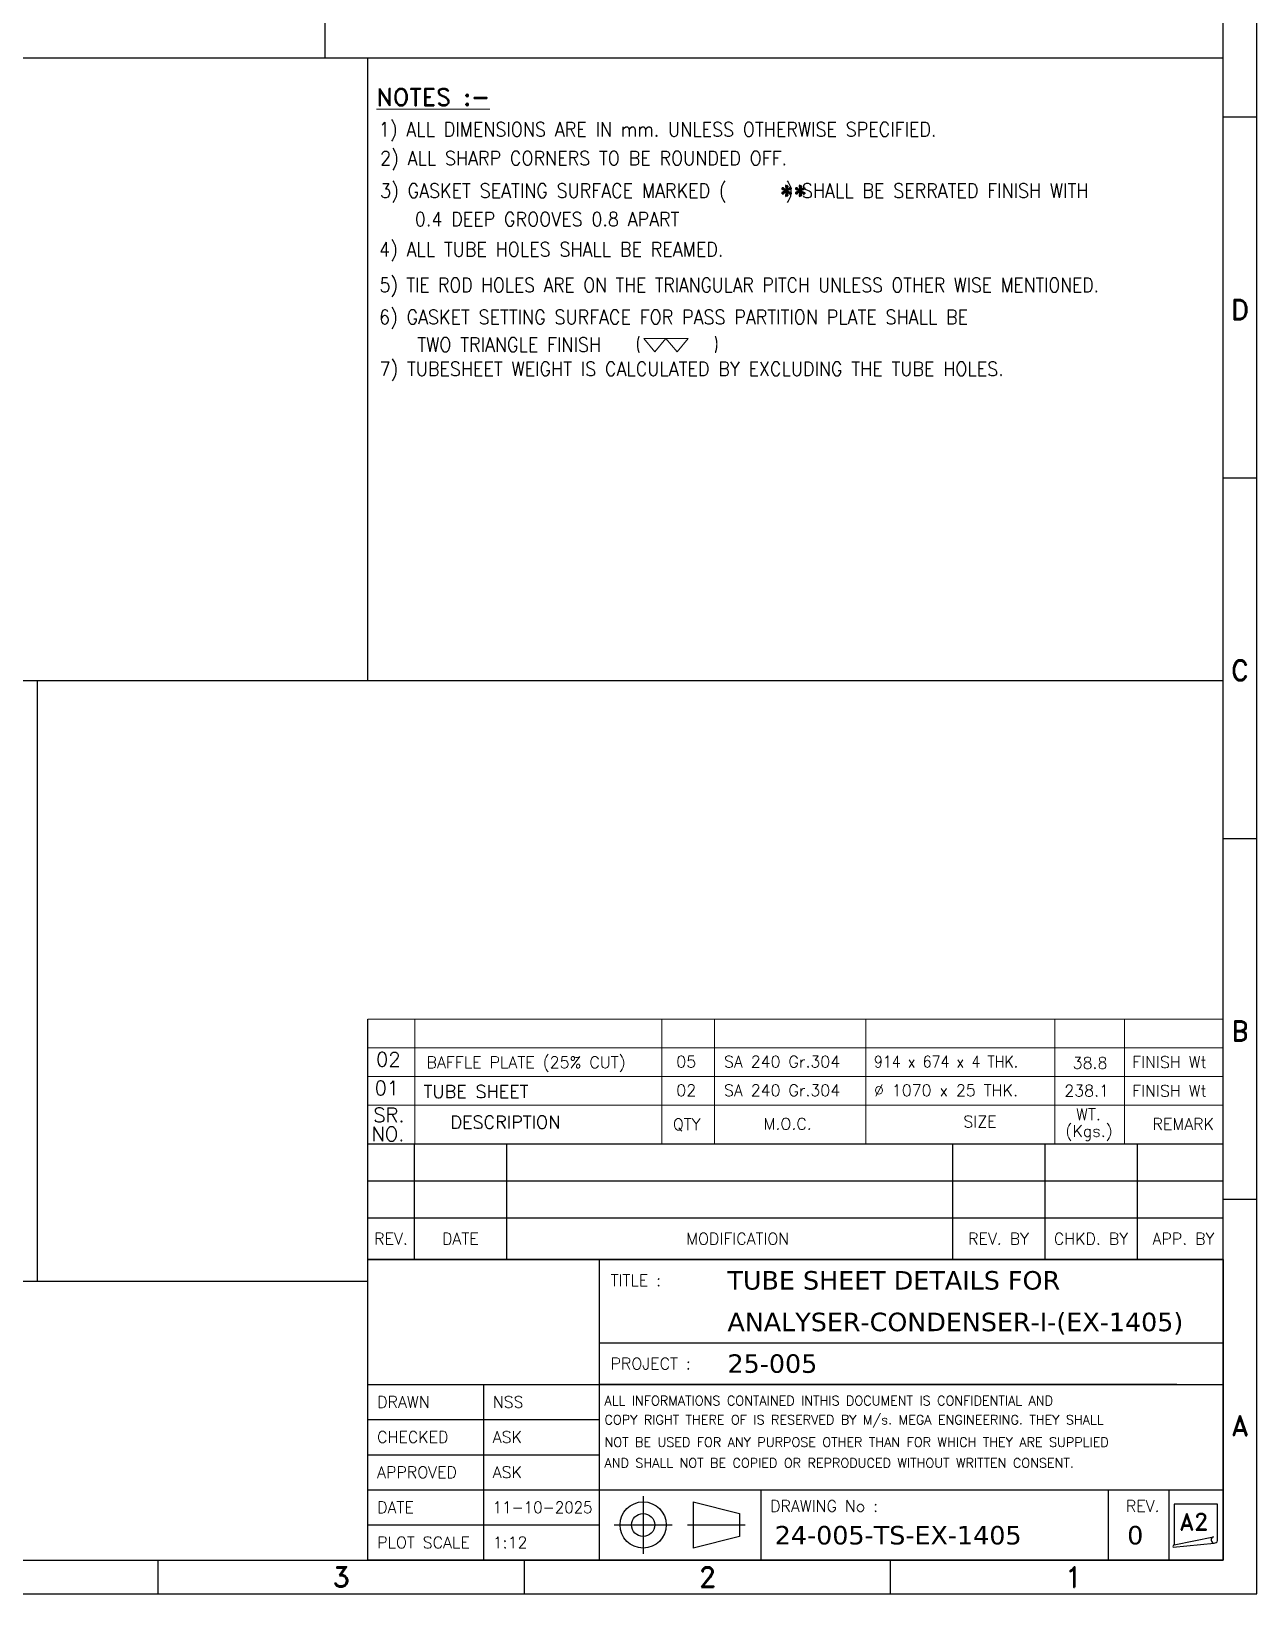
# Model space of a CAD drawing. Header units: millimetres. Extents: x 115352 to 122478, y -90909 to -85870.
# Drawn here: x 120157 to 122478, y -90909 to -87951 of the extents above; entities that cross this region are included whole.
import ezdxf
from ezdxf.enums import TextEntityAlignment as Align

# ---------------------------------------------------------------- set-up
doc = ezdxf.new("R2010")
doc.units = ezdxf.units.MM
doc.header["$LTSCALE"] = 25
doc.header["$MEASUREMENT"] = 0
doc.linetypes.add('CENTERX2', pattern=[101.6, 63.5, -12.7, 12.7, -12.7])
doc.linetypes.add('HIDDEN', pattern=[0.375, 0.25, -0.125])
doc.layers.get('0').update_dxf_attribs({"color": 5, "linetype": 'CONTINUOUS'})
for name, color, linetype in [('BOD', 7, 'CONTINUOUS'), ('Hid', 4, 'HIDDEN'), ('TEXT', 5, 'CONTINUOUS')]:
    doc.layers.add(name, color=color, linetype=linetype)
doc.layers.add('T_Text', color=5, linetype='CONTINUOUS', lineweight=13)
doc.styles.add('BEV0', font='verdana_0.ttf', dxfattribs={"height": 4})
doc.styles.add('BEV00', font='romans.shx')
doc.styles.add('ISOCP3', font='isocp3.shx')
doc.styles.add('ROMAND', font='romand.shx')
doc.styles.add('ROMANS', font='romans.shx')

# ---------------------------------------------------------------- blocks, each defined once
blk = doc.blocks.new('A2')
for p, q in [((1536.58, 431.87), (1536.58, 413.63)), ((1551.18, 431.87), (1551.18, 413.63)), ((1621.54, 431.87), (1621.54, 413.63)), ((1636.14, 431.87), (1636.14, 413.63)), ((1650.73, 431.87), (1650.73, 413.63)), ((1529.28, 426.03), (1664.29, 426.03)), ((1529.28, 420.2), (1664.29, 420.2)), ((1565.77, 413.63), (1565.77, 366.2)), ((1565.77, 400.49), (1664.29, 400.49)), ((1529.28, 393.93), (1664.29, 393.93)), ((1547.53, 393.93), (1547.53, 366.2)), ((1656.99, 393.93), (1565.77, 393.93)), ((1529.28, 388.38), (1565.77, 388.38)), ((1529.28, 382.83), (1565.77, 382.83)), ((1529.28, 377.29), (1565.77, 377.29)), ((1565.77, 377.29), (1664.29, 377.29)), ((1580.64, 375.39), (1580.64, 368.09)), ((1580.64, 375.39), (1587.94, 373.57)), ((1591.31, 377.29), (1591.31, 366.2)), ((1646.15, 377.29), (1646.15, 366.2)), ((1655.73, 377.29), (1655.73, 366.2)), ((1663.4, 375.04), (1656.55, 375.04)), ((1656.55, 375.04), (1656.55, 368.59)), ((1663.4, 369.27), (1663.4, 375.04)), ((1587.94, 373.57), (1587.94, 369.92)), ((1587.94, 373.57), (1587.94, 369.92)), ((1529.28, 371.74), (1565.77, 371.74)), ((1587.94, 369.92), (1580.64, 368.09)), ((1656.41, 368.22), (1662.86, 368.88)), ((1656.55, 368.59), (1662.78, 369.89))]:
    blk.add_line(p, q)
at = {"linetype": 'CENTERX2'}
for p, q in [((1572.73, 376.3), (1572.73, 367.18)), ((1568.17, 371.74), (1577.29, 371.74)), ((1579.72, 371.74), (1588.84, 371.74))]:
    blk.add_line(p, q, dxfattribs=at)
at = {"linetype": 'Continuous'}
blk.add_lwpolyline([(1664.29, 366.2), (1664.29, 775.57), (1096.85, 775.57), (1096.85, 366.2)], close=True, dxfattribs=at)
blk.add_lwpolyline([(1664.29, 413.63), (1529.28, 413.63), (1529.28, 431.87), (1664.29, 431.87)])
blk.add_lwpolyline([(1529.28, 413.63), (1664.29, 413.63), (1664.29, 366.2), (1529.28, 366.2)], close=True)
for radius in [3.65, 1.82]:
    blk.add_circle((1572.73, 371.74), radius)
for centre, radius, end in [((1656.61, 368.36), 0.242, 214.5795), ((1662.9, 369.39), 0.512, 346.4672)]:
    blk.add_arc(centre, radius, 103.9473, end)
at = {"layer": 'BOD', "linetype": 'Continuous'}
for p, q in [((1669.6, 593.9), (1664.29, 593.9)), ((1669.6, 536.97), (1664.29, 536.97)), ((1669.6, 480.05), (1664.29, 480.05)), ((1669.6, 423.12), (1664.29, 423.12)), ((1496.18, 360.88), (1496.18, 366.2)), ((1553.99, 360.88), (1553.99, 366.2)), ((1611.79, 360.88), (1611.79, 366.2))]:
    blk.add_line(p, q, dxfattribs=at)
at = {"layer": 'BOD', "color": 1, "linetype": 'Continuous'}
blk.add_lwpolyline([(1669.6, 780.88), (1075.6, 780.88), (1075.6, 360.88), (1669.6, 360.88)], close=True, dxfattribs=at)
at = {"style": 'ROMAND'}
blk.add_text('A2', height=2.625, dxfattribs=at).set_placement((1659.69, 372.26), align=Align.MIDDLE)
at = {"layer": 'Hid', "color": 0, "style": 'BEV00'}
for s, insert, char_height, width, attachment_point in [('REV.', (1532.93, 416.91), 1.824, 7.3015, 5), ('DATE', (1543.88, 416.91), 1.824, 20.9233, 5), ('MODIFICATION', (1587.66, 416.91), 1.8243, 20.9233, 5), ('REV. BY', (1628.84, 416.91), 1.824, 20.9233, 5), ('CHKD. BY', (1643.43, 416.91), 1.824, 20.9233, 5), ('APP. BY', (1658.03, 416.91), 1.824, 20.9233, 5), ('ALL INFORMATIONS CONTAINED INTHIS DOCUMENT IS CONFIDENTIAL AND', (1566.63, 391.36), 1.4777, 93.5656, 4), ('DRAWN', (1530.74, 391.15), 1.824, 15.7196, 4), ('COPY RIGHT THERE OF IS RESERVED BY M/s. MEGA ENGINEERING. THEY SHALL', (1566.63, 388.1), 1.4777, 101.8216, 4), ('CHECKED', (1530.74, 385.61), 1.824, 15.7196, 4), ('NOT BE USED FOR ANY PURPOSE OTHER THAN FOR WHICH THEY ARE SUPPLIED ', (1566.63, 384.81), 1.4777, 103.9054, 4), ('AND SHALL NOT BE COPIED OR REPRODUCED WITHOUT WRITTEN CONSENT.', (1566.63, 381.53), 1.4777, 121.423, 4), ('APPROVED', (1530.74, 380.06), 1.824, 15.7196, 4), ('DATE', (1530.74, 374.51), 1.824, 15.7196, 4), ('DRAWING No :', (1592.77, 374.72), 1.8243, 20.9233, 4), ('PLOT SCALE', (1530.74, 368.97), 1.824, 20.9233, 4)]:
    blk.add_mtext(s, dxfattribs=dict(at, insert=insert, char_height=char_height, width=width, attachment_point=attachment_point))
at = {"layer": 'Hid', "color": 5, "char_height": 1.8243, "width": 15.7196, "attachment_point": 4, "style": 'BEV00'}
for s, insert in [('{\\Fromans|c0;TITLE :}', (1567.59, 410.34)), ('{\\Fromans|c0;PROJECT :}', (1567.59, 397.21))]:
    blk.add_mtext(s, dxfattribs=dict(at, insert=insert))
at = {"layer": 'Hid', "color": 0, "insert": (1648.94, 374.72), "char_height": 1.824, "attachment_point": 4, "style": 'BEV00'}
blk.add_mtext('REV.', dxfattribs=at)
at = {"layer": 'Hid', "color": 5, "style": 'BEV0'}
for tag, p in [('TITLE', (1586.05, 410.34)), ('CUSTOMER', (1586.05, 403.78)), ('PROJECTNO', (1586.05, 397.21))]:
    blk.add_attdef(tag, text='', height=2.92, dxfattribs=at).set_placement(p, align=Align.MIDDLE_LEFT)
at = {"layer": 'Hid', "color": 0, "style": 'BEV00'}
for tag, p in [('DRAWN', (1548.99, 391.15)), ('CHECKED', (1548.99, 385.61)), ('APPROVED', (1548.99, 380.06)), ('DATE', (1548.99, 374.51)), ('SCALE', (1548.99, 368.97))]:
    blk.add_attdef(tag, text='', height=1.82, dxfattribs=at).set_placement(p, align=Align.MIDDLE_LEFT)
at = {"layer": 'Hid', "color": 1, "style": 'BEV0'}
blk.add_attdef('DWG', text='', height=2.92, dxfattribs=at).set_placement((1593.5, 370.13), align=Align.MIDDLE_LEFT)
blk.add_attdef('0', text='', height=2.92, dxfattribs=at).set_placement((1650.42, 370.13), align=Align.MIDDLE_CENTER)
at = {"layer": 'TEXT', "color": 7, "linetype": 'Continuous', "style": 'ROMAND'}
for s, p in [('D', (1666.94, 563.54)), ('C', (1666.94, 506.61)), ('B', (1666.94, 449.69)), ('A', (1666.94, 387.45)), ('3', (1525.08, 363.54)), ('2', (1582.89, 363.54)), ('1', (1640.7, 363.54))]:
    blk.add_text(s, height=3.19, dxfattribs=at).set_placement(p, align=Align.MIDDLE)

msp = doc.modelspace()

# ---------------------------------------------------------------- linework, layer by layer
for p, q in [((120712.7, -85934.1), (120712.7, -88000.9)), ((115606.8, -88000.9), (122413.9, -88000.9)), ((120794.4, -89180), (120794.4, -88000.9)), ((117880.7, -89180), (122413.9, -89180)), ((120168.2, -89180), (120168.2, -90316.9)), ((120794.4, -90057.2), (120794.4, -89821.1)), ((119320.1, -90316.9), (120794.4, -90316.9))]:
    msp.add_line(p, q)
at = {"color": 7, "lineweight": 0}
for p, q in [((120794.4, -89821.1), (122413.9, -89821.1)), ((120883.4, -90057.2), (120883.4, -89821.1)), ((121350.9, -90057.2), (121350.9, -89821.1)), ((121450.8, -90057.2), (121450.8, -89821.1)), ((121737.2, -90057.2), (121737.2, -89821.1)), ((122095.3, -90057.2), (122095.3, -89821.1)), ((122227.3, -90057.2), (122227.3, -89821.1)), ((120794.4, -89875.4), (122413.9, -89875.4)), ((120794.4, -89929.7), (122413.9, -89929.7)), ((120794.4, -89984), (122413.9, -89984)), ((120794.4, -90057.2), (122413.9, -90057.2))]:
    msp.add_line(p, q, dxfattribs=at)
at = {"layer": 'T_Text', "color": 5}
for points in [[(121337.8, -88557.8), (121316.8, -88532.1), (121337.8, -88532.1)], [(121337.8, -88557.8), (121358.8, -88532.1), (121337.8, -88532.1)], [(121379.8, -88557.8), (121358.8, -88532.1), (121379.8, -88532.1)], [(121379.8, -88557.8), (121400.8, -88532.1), (121379.8, -88532.1)]]:
    msp.add_lwpolyline(points, dxfattribs=at)

# ---------------------------------------------------------------- block references
ref = msp.add_blockref('A2', (102448.7, -95238.1), dxfattribs=dict(xscale=11.99628779412924, yscale=11.99628779412924, zscale=11.99628779412924))
ref.add_attrib('SCALE', '1:12', dxfattribs={"layer": 'Hid', "color": 0, "height": 21.89, "style": 'BEV00'}).set_placement((121030.8, -90811.8), align=Align.MIDDLE_LEFT)
ref.add_attrib('DWG', '24-005-TS-EX-1405', dxfattribs={"layer": 'Hid', "color": 1, "height": 35.016, "style": 'BEV0'}).set_placement((121564.8, -90797.9), align=Align.MIDDLE_LEFT)
ref.add_attrib('0', '0', dxfattribs={"layer": 'Hid', "color": 1, "height": 35, "style": 'BEV0'}).set_placement((122247.6, -90797.9), align=Align.MIDDLE_CENTER)
ref.add_attrib('PROJECTNO', '25-005', dxfattribs={"layer": 'Hid', "color": 5, "height": 35.02, "style": 'BEV0'}).set_placement((121475.3, -90473), align=Align.MIDDLE_LEFT)
ref.add_attrib('CUSTOMER', 'ANALYSER-CONDENSER-I-(EX-1405)', dxfattribs={"layer": 'Hid', "color": 5, "height": 35.016, "style": 'BEV0'}).set_placement((121475.3, -90394.2), align=Align.MIDDLE_LEFT)
ref.add_attrib('APPROVED', 'ASK', dxfattribs={"layer": 'Hid', "color": 0, "height": 21.89, "style": 'BEV00'}).set_placement((121030.8, -90678.7), align=Align.MIDDLE_LEFT)
ref.add_attrib('DATE', '11-10-2025', dxfattribs={"layer": 'Hid', "color": 0, "height": 21.89, "style": 'BEV00', "width": 0.95}).set_placement((121030.8, -90745.3), align=Align.MIDDLE_LEFT)
ref.add_attrib('CHECKED', 'ASK', dxfattribs={"layer": 'Hid', "color": 0, "height": 21.89, "style": 'BEV00'}).set_placement((121030.8, -90612.2), align=Align.MIDDLE_LEFT)
ref.add_attrib('DRAWN', 'NSS', dxfattribs={"layer": 'Hid', "color": 0, "height": 21.89, "style": 'BEV00'}).set_placement((121030.8, -90545.7), align=Align.MIDDLE_LEFT)
ref.add_attrib('TITLE', 'TUBE SHEET DETAILS FOR', dxfattribs={"layer": 'Hid', "color": 5, "height": 35.016, "style": 'BEV0'}).set_placement((121475.3, -90315.4), align=Align.MIDDLE_LEFT)

# ---------------------------------------------------------------- texts
at = {"layer": 'T_Text', "style": 'ROMAND'}
msp.add_text('%%UNOTES :-', height=32.954, dxfattribs=at).set_placement((120810.6, -88091.7))
at = {"layer": 'T_Text', "color": 5, "style": 'ROMANS'}
for s, width, p in [('1) ALL DIMENSIONS ARE IN mm. UNLESS OTHERWISE SPECIFIED.', 0.9, (120815, -88149.8)), ('2) ALL SHARP CORNERS TO BE ROUNDED OFF.', 0.9, (120817.5, -88204.3)), ('3) GASKET SEATING SURFACE MARKED (   ) SHALL BE SERRATED FINISH WITH', 0.9, (120817.5, -88265.8)), ('0.4 DEEP GROOVES 0.8 APART', 0.9, (120883.3, -88319.8)), ('4) ALL TUBE HOLES SHALL BE REAMED.', 0.9, (120815.5, -88376.9)), ('5) TIE ROD HOLES ARE ON THE TRIANGULAR PITCH UNLESS OTHER WISE MENTIONED.', 0.88, (120816.4, -88444.4)), ('6) GASKET SETTING SURFACE FOR PASS PARTITION PLATE SHALL BE', 0.9, (120815.5, -88505.2)), ('TWO TRIANGLE FINISH', 0.9, (120888, -88557.3)), ('7) TUBESHEET WEIGHT IS CALCULATED BY EXCLUDING THE TUBE HOLES.', 0.9, (120816.3, -88603.2))]:
    msp.add_text(s, height=27, dxfattribs=dict(at, width=width)).set_placement(p)
at = {"layer": 'T_Text', "color": 5}
for s, height, style, p in [('**', 37.8, 'ROMAND', (121574.2, -88279.7)), ('(         )', 27, 'ISOCP3', (121301.6, -88557.1))]:
    msp.add_text(s, height=height, dxfattribs=dict(at, style=style)).set_placement(p)
at = {"layer": 'TEXT', "style": 'ROMANS'}
for s, height, p in [('02', 27.1, (120809.8, -89910.7)), ('BAFFLE PLATE (25%%% CUT)', 21.949, (120905.3, -89913.6)), ('05', 21.95, (121378.4, -89912.3)), ('SA 240 Gr.304', 21.949, (121468.6, -89912.3)), ('FINISH Wt', 21.95, (122241.6, -89913.2)), ('01', 27.1, (120807, -89965)), ('TUBE SHEET', 24.39, (120899.8, -89970.2)), ('02', 21.95, (121378.4, -89966.7)), ('SA 240 Gr.304', 21.949, (121468.6, -89966.7)), ('%%C 1070 x 25 THK.', 21.949, (121752.7, -89966.7)), ('FINISH Wt', 21.95, (122241.6, -89967.6)), ('SR.', 27.1, (120804.5, -90015.7)), ('DESCRIPTION', 24.388, (120950.7, -90028.2)), ('QTY', 21.95, (121371.9, -90030.9)), ('M.O.C.', 21.95, (121543.7, -90030.1)), ('SIZE', 21.95, (121922, -90025.8)), ('(Kgs.)', 21.95, (122115.4, -90043.7)), ('WT.', 21.95, (122135.4, -90012.2)), ('REMARK', 21.95, (122280.2, -90030.6)), ('NO.', 27.1, (120800.8, -90051.9))]:
    msp.add_text(s, height=height, dxfattribs=at).set_placement(p)
at = {"layer": 'TEXT', "style": 'ROMANS', "width": 0.9}
msp.add_text('914 x 674 x 4 THK.', height=21.949, dxfattribs=at).set_placement((121752.7, -89912.3))
at = {"layer": 'TEXT', "style": 'ROMANS'}
for s, p in [('38.8', (122194.9, -89921.4)), ('238.1', (122197.8, -89974))]:
    msp.add_text(s, height=21.95, dxfattribs=at).set_placement(p, align=Align.BOTTOM_RIGHT)

doc.saveas('drawing.dxf')
